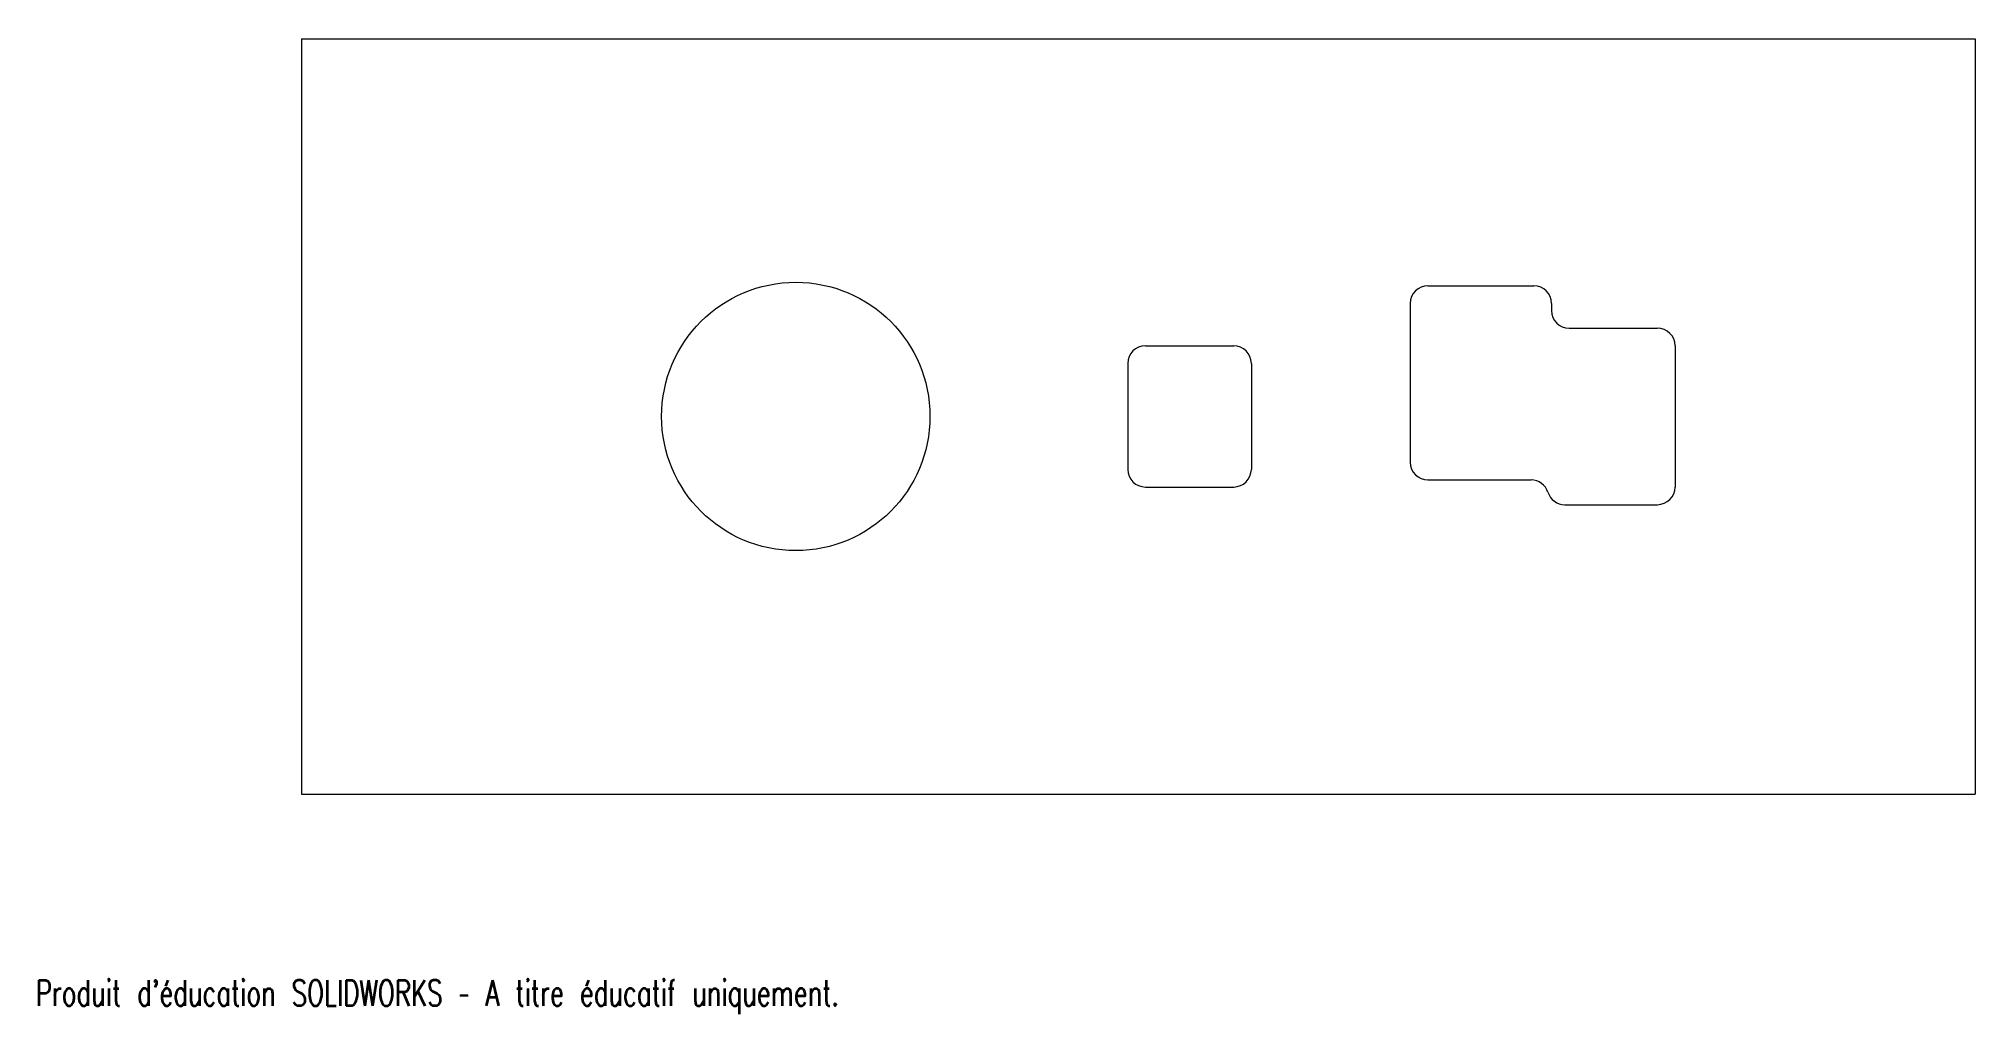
# Model space of a CAD drawing. Header units: millimetres. Extents: x 1 to 549, y 11 to 287.
import ezdxf

# ---------------------------------------------------------------- set-up
doc = ezdxf.new("R2010")
doc.units = ezdxf.units.MM
doc.styles.add('SLDTEXTSTYLE0', font='TXT', dxfattribs={"width": 0.7, "bigfont": 'bigfont'})

msp = doc.modelspace()

# ---------------------------------------------------------------- linework, layer by layer
at = {"color": 7, "linetype": 'Continuous', "lineweight": 18}
for p, q in [((75.26, 286.94), (549.26, 286.94)), ((75.26, 286.94), (75.26, 72.94)), ((549.26, 286.94), (549.26, 72.94)), ((394.26, 216.94), (424.26, 216.94)), ((389.26, 211.94), (389.26, 166.94)), ((429.26, 211.94), (429.26, 209.94)), ((434.26, 204.94), (459.26, 204.94)), ((314.26, 199.94), (339.26, 199.94)), ((464.26, 199.94), (464.26, 159.94)), ((309.26, 194.94), (309.26, 164.94)), ((344.26, 194.94), (344.26, 164.94)), ((314.26, 159.94), (339.26, 159.94)), ((394.26, 161.94), (423.49, 161.94)), ((433.03, 154.94), (459.26, 154.94)), ((75.26, 72.94), (549.26, 72.94))]:
    msp.add_line(p, q, dxfattribs=at)
msp.add_circle((215.26, 179.94), 38, dxfattribs=at)
for centre, start, end in [((394.26, 211.94), 90, 180), ((424.26, 211.94), 0, 90), ((434.26, 209.94), 180, 270), ((459.26, 199.94), 0, 90), ((314.26, 194.94), 90, 180), ((339.26, 194.94), 0, 90), ((314.26, 164.94), 180, 270), ((339.26, 164.94), 270, 0), ((394.26, 166.94), 180, 270), ((423.49, 156.94), 17.4576, 90), ((459.26, 159.94), 270, 0), ((433.03, 159.94), 197.4576, 270)]:
    msp.add_arc(centre, 5, start, end, dxfattribs=at)

# ---------------------------------------------------------------- texts
at = {"color": 7, "linetype": 'Continuous', "insert": (0, 20.27), "char_height": 7.266, "attachment_point": 1, "style": 'SLDTEXTSTYLE0'}
msp.add_mtext("Produit d'éducation SOLIDWORKS – A titre éducatif uniquement.", dxfattribs=at)

doc.saveas('drawing.dxf')
